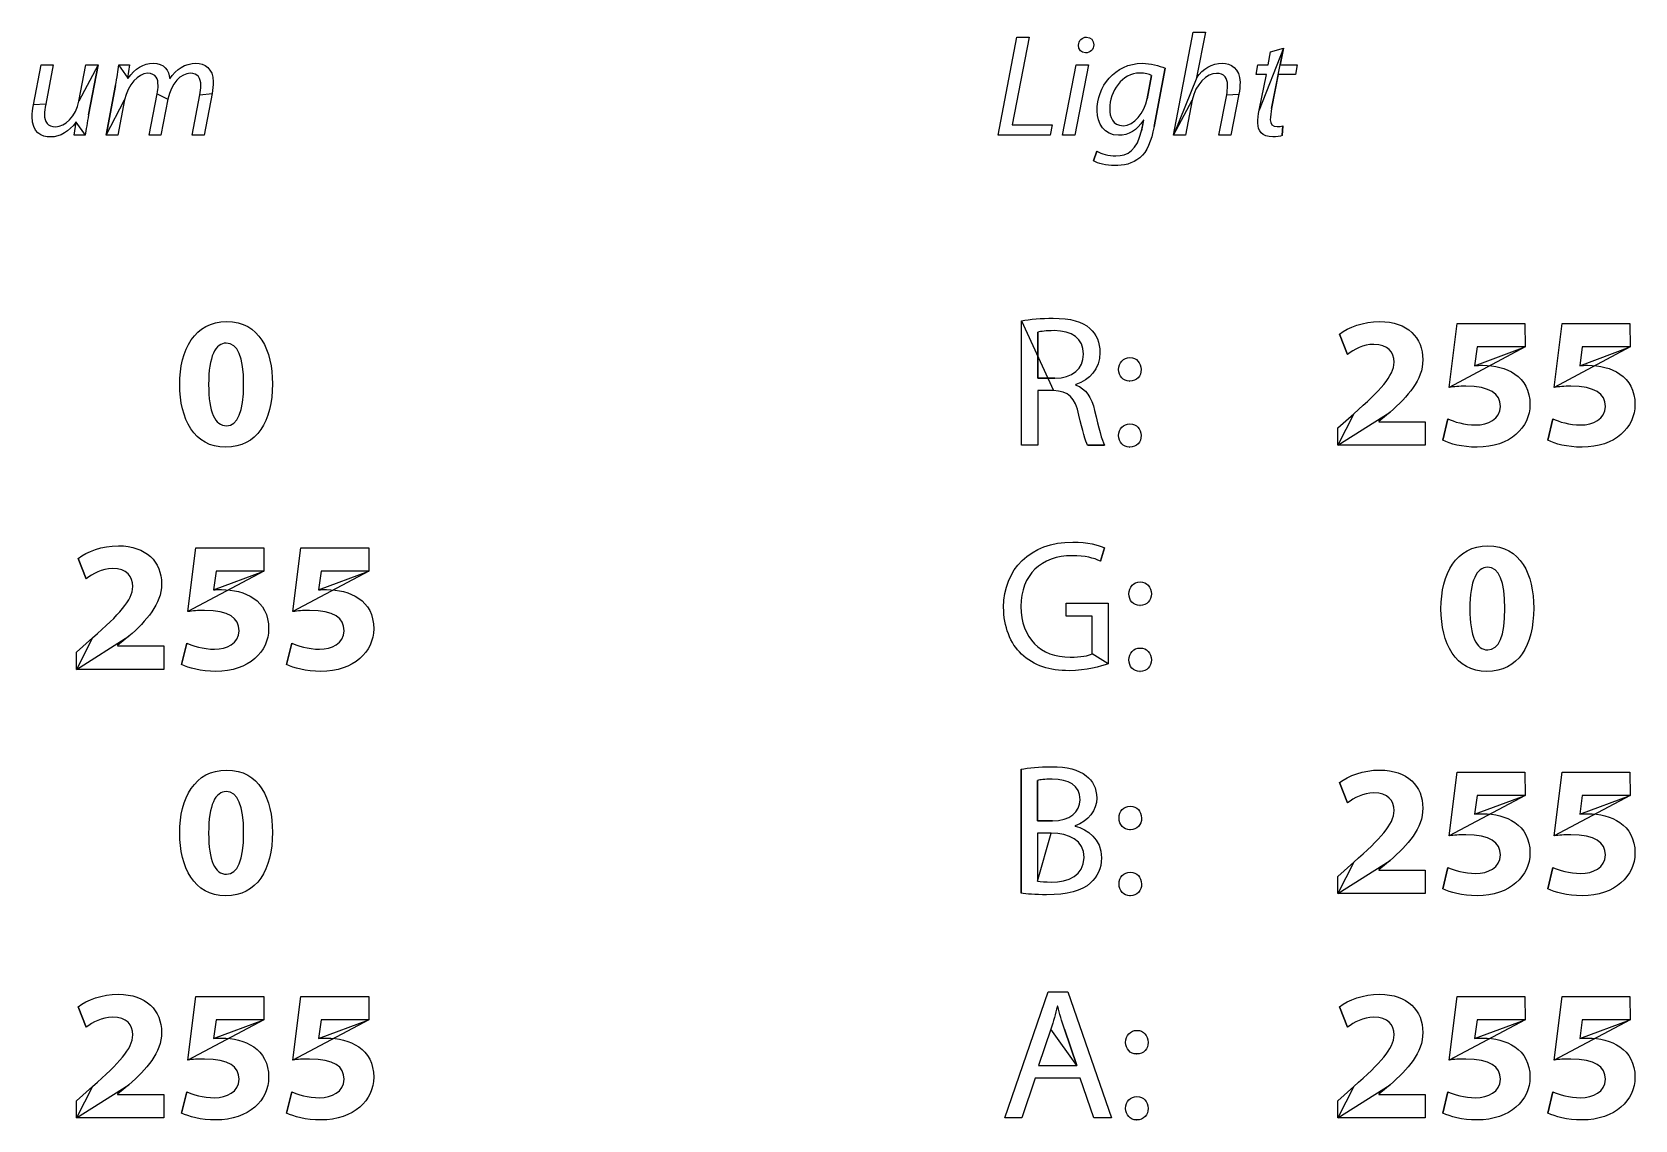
# Model space of a CAD drawing. Extents: x 1 to 901, y -2 to 434.
# Drawn here: x 584.4 to 708.2, y 132.5 to 216.6 of the extents above; entities that cross this region are included whole.
import ezdxf

# ---------------------------------------------------------------- set-up
doc = ezdxf.new("R2010")
doc.units = 0
doc.layers.add('Design_Template', color=7, linetype='CONTINUOUS')

msp = doc.modelspace()

# ---------------------------------------------------------------- linework, layer by layer
at = {"layer": 'Design_Template', "color": 7}
for points in [[(660.467067, 216.169501), (661.410683, 216.169501), (660.104076, 209.403666), (663.198842, 209.403666), (663.04049, 208.594237), (659.015102, 208.594237), (660.467067, 216.169501), (660.467067, 216.169501), (660.467067, 216.169501)], [(672.561909, 208.596643), (674.099141, 216.573815), (675.042757, 216.573815), (674.359001, 213.068961), (674.383363, 213.068961)], [(665.777137, 214.968593), (665.764144, 214.968593), (665.764144, 214.967791), (665.764144, 214.967791)], [(679.201323, 210.550826), (679.747028, 213.304811), (678.95202, 213.304811), (679.099815, 214.034019), (679.885079, 214.034019), (680.078349, 215.035177), (681.066628, 215.33761), (681.066628, 215.33761), (681.066628, 215.33761)], [(681.066628, 215.33761), (680.815701, 214.034019), (682.135301, 214.034019), (681.987505, 213.304811), (680.667906, 213.304811), (680.155495, 210.663937)], [(584.48411, 210.952733), (585.076915, 214.031613), (586.018906, 214.031613), (585.438282, 210.999261)], [(588.009268, 211.245539), (588.543605, 214.033217), (589.488032, 214.033217), (589.488032, 214.034019), (589.488032, 214.034019)], [(589.488032, 214.034019), (588.749056, 210.179403)], [(591.089417, 214.036426), (591.918532, 214.036426), (591.769112, 213.015213), (591.802407, 213.015213)], [(664.00197, 208.596643), (665.060086, 214.034019), (666.003702, 214.034019), (664.945586, 208.596643), (664.00197, 208.596643), (664.00197, 208.596643), (664.00197, 208.596643)], [(670.530944, 211.418816), (670.880942, 213.226194), (670.880942, 213.226194)], [(671.917945, 213.778114), (671.077461, 209.282532)], [(590.099514, 208.596643), (590.83849, 212.452062)], [(594.877683, 211.388332), (594.343347, 208.601456), (593.43465, 208.601456), (594.050193, 211.793448)], [(598.288341, 211.815108), (597.674423, 208.601456), (596.752733, 208.601456), (597.344726, 211.735689)], [(677.627548, 211.776602), (677.012005, 208.596643), (676.066766, 208.596643), (676.682309, 211.730876)], [(591.534427, 211.331375), (591.022016, 208.601456), (590.100326, 208.601456), (590.100326, 208.596643), (590.099514, 208.596643), (590.099514, 208.596643), (590.099514, 208.596643)], [(674.019559, 211.316133), (673.507149, 208.595039), (672.561909, 208.596643), (672.561909, 208.596643), (672.561909, 208.596643), (672.561909, 208.596643)], [(588.498129, 208.594237), (587.643029, 208.594237), (587.794072, 209.614647), (587.770522, 209.614647)], [(670.098115, 208.945604), (670.280829, 209.754232), (670.247534, 209.754232)], [(681.02034, 209.317027), (680.974053, 208.574181)], [(666.392679, 206.632834), (666.660659, 207.360438), (666.660659, 207.360438), (666.660659, 207.360438)], [(663.292229, 188.871916), (662.092814, 188.871916), (662.092814, 184.653898), (660.821126, 184.653898), (660.821126, 194.261961), (660.820314, 194.261961), (660.820314, 194.261961), (660.820314, 194.261961)], [(662.092814, 193.383542), (662.092814, 189.828951), (662.092814, 189.828951)], [(686.016954, 191.661198), (685.38923, 193.235935)], [(693.867151, 189.119798), (694.49325, 194.044563), (699.726986, 194.044563), (699.729422, 192.239591), (699.729422, 192.239591), (699.729422, 192.239591), (699.729422, 192.239591)], [(701.979644, 189.119798), (702.607367, 194.044563), (707.841103, 194.044563), (707.842727, 192.239591), (707.842727, 192.239591), (707.842727, 192.239591), (707.842727, 192.239591)], [(699.729422, 192.239591), (696.0451, 192.239591), (695.84046, 190.794812)], [(707.842727, 192.239591), (704.158405, 192.239591), (703.953765, 190.794812)], [(662.092814, 189.828951), (663.395361, 189.828951)], [(669.195915, 189.596311), (669.18211, 189.596311), (669.18211, 189.596311)], [(598.026857, 189.337999), (598.026857, 189.337999), (598.026857, 189.337999)], [(602.953634, 189.394956), (602.953634, 189.394956)], [(665.033288, 189.336395), (665.033288, 189.292273)], [(689.306614, 187.212946), (688.429588, 186.490958), (688.429588, 186.463683), (692.012403, 186.463683), (692.012403, 184.657909), (685.269857, 184.656304), (685.269857, 184.656304), (685.269857, 184.656304), (685.269857, 184.656304)], [(685.269857, 184.656304), (685.269857, 185.984763), (686.499318, 187.082988)], [(693.383975, 185.030936), (693.778636, 186.678675)], [(701.49728, 185.030936), (701.891941, 186.678675)], [(667.241283, 184.656304), (665.926556, 184.656304)], [(669.195915, 184.498269), (669.18211, 184.498269), (669.18211, 184.498269)], [(588.569591, 174.334275), (587.941867, 175.909012)], [(596.419788, 171.792073), (597.045887, 176.717639), (602.279623, 176.717639), (602.282059, 174.912668), (602.282059, 174.912668), (602.282059, 174.912668)], [(604.532281, 171.792073), (605.160004, 176.717639), (610.39374, 176.717639), (610.395364, 174.912668), (610.395364, 174.912668), (610.395364, 174.912668)], [(667.238847, 176.720848), (666.9327, 175.694822)], [(602.282059, 174.912668), (598.597736, 174.912668), (598.393097, 173.467888)], [(610.395364, 174.912668), (606.711041, 174.912668), (606.506402, 173.467888)], [(666.288735, 168.528684), (666.288735, 171.431881), (664.28538, 171.431881), (664.28538, 172.444269), (667.530377, 172.444269), (667.532813, 167.763376), (667.532813, 167.763376), (667.532813, 167.763376)], [(669.986051, 172.269387), (669.972245, 172.269387), (669.972245, 172.269387)], [(695.47422, 172.009471), (695.47422, 172.009471), (695.47422, 172.009471)], [(700.400997, 172.066428), (700.400997, 172.066428)], [(591.859251, 169.885221), (590.982225, 169.164034), (590.982225, 169.135957), (594.56504, 169.135957), (594.56504, 167.329381), (587.822494, 167.329381), (587.822494, 167.329381), (587.822494, 167.329381), (587.822494, 167.329381)], [(587.822494, 167.329381), (587.822494, 168.65784), (589.051955, 169.755263)], [(595.936611, 167.703211), (596.331273, 169.350949)], [(604.049916, 167.703211), (604.444578, 169.350949)], [(669.986051, 167.170544), (669.972245, 167.170544), (669.972245, 167.170544)], [(660.791892, 150.030535), (660.791892, 159.608114), (660.791892, 159.608114), (660.791892, 159.608114), (660.791892, 159.608114)], [(662.064392, 158.754564), (662.064392, 155.620331), (662.064392, 155.620331), (662.064392, 155.620331)], [(686.016954, 157.006549), (685.38923, 158.581286)], [(693.867151, 154.465149), (694.49325, 159.391518), (699.726986, 159.391518), (699.729422, 157.586546), (699.729422, 157.586546), (699.729422, 157.586546), (699.729422, 157.586546)], [(701.979644, 154.465149), (702.607367, 159.391518), (707.841103, 159.391518), (707.842727, 157.586546), (707.842727, 157.586546), (707.842727, 157.586546), (707.842727, 157.586546)], [(699.729422, 157.586546), (696.0451, 157.586546), (695.84046, 156.140163)], [(707.842727, 157.586546), (704.158405, 157.586546), (703.953765, 156.140163)], [(662.064392, 155.620331), (663.219143, 155.620331)], [(664.972384, 155.244897), (664.972384, 155.216017)], [(669.226773, 154.943266), (669.210532, 154.943266), (669.210532, 154.943266), (669.210532, 154.943266)], [(598.026857, 154.682548), (598.026857, 154.682548), (598.026857, 154.682548)], [(602.953634, 154.739505), (602.953634, 154.739505)], [(663.115199, 154.667306), (662.061956, 154.667306), (662.064392, 150.955483), (662.064392, 150.955483), (662.064392, 150.955483), (662.064392, 150.955483)], [(689.306614, 152.558297), (688.429588, 151.837111), (688.429588, 151.808231), (692.012403, 151.808231), (692.012403, 150.002458), (685.269857, 150.002458), (685.269857, 150.002458), (685.269857, 150.002458), (685.269857, 150.002458)], [(685.269857, 150.002458), (685.269857, 151.330114), (686.499318, 152.428339)], [(693.383975, 150.376287), (693.778636, 152.024026)], [(701.49728, 150.376287), (701.891941, 152.024026)], [(669.226773, 149.842818), (669.210532, 149.842818), (669.210532, 149.842818), (669.210532, 149.842818)], [(588.569591, 139.678021), (587.941867, 141.253561)], [(596.419788, 137.136621), (597.045887, 142.06299), (602.279623, 142.06299), (602.282059, 140.258019), (602.282059, 140.258019), (602.282059, 140.258019), (602.282059, 140.258019)], [(604.532281, 137.136621), (605.160004, 142.06299), (610.39374, 142.06299), (610.395364, 140.258019), (610.395364, 140.258019), (610.395364, 140.258019), (610.395364, 140.258019)], [(661.873558, 135.735964), (660.85036, 132.674732), (659.534009, 132.674732), (662.882138, 142.411149), (664.417746, 142.411149), (667.78374, 132.674732), (666.422725, 132.674732), (665.369482, 135.735964), (661.873558, 135.735964), (661.873558, 135.735964)], [(663.628422, 141.296078), (663.6, 141.296078)], [(686.016954, 139.678021), (685.38923, 141.253561)], [(693.867151, 137.136621), (694.49325, 142.06299), (699.726986, 142.06299), (699.729422, 140.258019), (699.729422, 140.258019), (699.729422, 140.258019), (699.729422, 140.258019)], [(701.979644, 137.136621), (702.607367, 142.06299), (707.841103, 142.06299), (707.842727, 140.258019), (707.842727, 140.258019), (707.842727, 140.258019), (707.842727, 140.258019)], [(602.282059, 140.258019), (598.597736, 140.258019), (598.393097, 138.812437)], [(610.395364, 140.258019), (606.711041, 140.258019), (606.506402, 138.812437)], [(699.729422, 140.258019), (696.0451, 140.258019), (695.84046, 138.812437)], [(707.842727, 140.258019), (704.158405, 140.258019), (703.953765, 138.812437)], [(663.103831, 139.53603), (662.139102, 136.717868), (665.106374, 136.717868), (665.106374, 136.717868), (665.106374, 136.717868)], [(665.106374, 136.717868), (664.140833, 139.519184)], [(669.736748, 137.614738), (669.722943, 137.614738), (669.722943, 137.614738)], [(591.859251, 135.228967), (590.982225, 134.508583), (590.982225, 134.478901), (594.56504, 134.478901), (594.56504, 132.67393), (587.822494, 132.67393), (587.822494, 132.67393), (587.822494, 132.67393)], [(587.822494, 132.67393), (587.822494, 134.002389), (589.051955, 135.099811)], [(689.306614, 135.228967), (688.429588, 134.508583), (688.429588, 134.478901), (692.012403, 134.478901), (692.012403, 132.67393), (685.269857, 132.67393), (685.269857, 132.67393), (685.269857, 132.67393)], [(685.269857, 132.67393), (685.269857, 134.002389), (686.499318, 135.099811)], [(595.936611, 133.048562), (596.331273, 134.695498)], [(604.049916, 133.048562), (604.444578, 134.695498)], [(693.383975, 133.048562), (693.778636, 134.695498)], [(701.49728, 133.048562), (701.891941, 134.695498)], [(669.736748, 132.515895), (669.722943, 132.515895), (669.722943, 132.515895)]]:
    msp.add_lwpolyline(points, close=True, dxfattribs=at)
for points in [[(665.229807, 215.552602), (665.2428, 215.911992), (665.515653, 216.181534), (665.855906, 216.181534)], [(665.764144, 214.967791), (665.445003, 214.967791), (665.229807, 215.214872), (665.229807, 215.552602)], [(666.412981, 215.596723), (666.401612, 215.226905), (666.140128, 214.968593), (665.777137, 214.968593)], [(665.855906, 216.181534), (666.19616, 216.181534), (666.412981, 215.932849), (666.412981, 215.596723)], [(590.83849, 212.452062), (590.951367, 213.058533), (591.030137, 213.586386), (591.089417, 214.036426)], [(593.2966, 213.386636), (592.603099, 213.386636), (591.752059, 212.488964), (591.534427, 211.331375)], [(591.802407, 213.015213), (592.314818, 213.767686), (593.00913, 214.162373), (593.737549, 214.162373)], [(594.118406, 212.456073), (594.118406, 212.914937), (593.993348, 213.386636), (593.2966, 213.386636)], [(593.737549, 214.162373), (594.578033, 214.162373), (594.975943, 213.634519), (595.02223, 212.947828)], [(596.595193, 213.389043), (595.913062, 213.389043), (595.105873, 212.60368), (594.877683, 211.388332)], [(595.02223, 212.947828), (595.512715, 213.733191), (596.218397, 214.15034), (597.047511, 214.162373)], [(597.424308, 212.444842), (597.424308, 213.01762), (597.206675, 213.389043), (596.595193, 213.389043)], [(597.047511, 214.162373), (597.683355, 214.162373), (598.37848, 213.758059), (598.37848, 212.735242)], [(666.661471, 210.487451), (666.650102, 212.330126), (668.028983, 214.161571), (670.155771, 214.161571)], [(669.972245, 213.406691), (668.597426, 213.406691), (667.652186, 211.989989), (667.640817, 210.64308)], [(670.880942, 213.226194), (670.711221, 213.305613), (670.368531, 213.406691), (669.972245, 213.406691)], [(670.155771, 214.161571), (670.791615, 214.161571), (671.48674, 213.981073), (671.917945, 213.778114)], [(675.897045, 213.381823), (675.169438, 213.381823), (674.249373, 212.539503), (674.019559, 211.316133)], [(674.383363, 213.068961), (674.847862, 213.731586), (675.518625, 214.15756), (676.350175, 214.15756)], [(676.750522, 212.483348), (676.750522, 212.989543), (676.512588, 213.381823), (675.897045, 213.381823)], [(676.350175, 214.15756), (676.976275, 214.15756), (677.716063, 213.774103), (677.716063, 212.697538)], [(594.050193, 211.793448), (594.094856, 212.028496), (594.118406, 212.242685), (594.118406, 212.456073)], [(597.344726, 211.735689), (597.389389, 211.938648), (597.424308, 212.220224), (597.424308, 212.444842)], [(598.37848, 212.735242), (598.37848, 212.478535), (598.345185, 212.117541), (598.288341, 211.815108)], [(676.682309, 211.730876), (676.717227, 211.933835), (676.750522, 212.181718), (676.750522, 212.483348)], [(677.716063, 212.697538), (677.716063, 212.406336), (677.681144, 212.056573), (677.627548, 211.776602)], [(584.382602, 210.042225), (584.382602, 210.299734), (584.415897, 210.593343), (584.48411, 210.952733)], [(585.438282, 210.999261), (585.370069, 210.695223), (585.336774, 210.436912), (585.336774, 210.201062)], [(586.223545, 209.256862), (586.907301, 209.256862), (587.782703, 210.042225), (588.009268, 211.245539)], [(667.640817, 210.64308), (667.640817, 210.04784), (667.856826, 209.339489), (668.698933, 209.339489)], [(668.698933, 209.339489), (669.506122, 209.339489), (670.337673, 210.351878), (670.530944, 211.418816)], [(679.086822, 209.529613), (679.086822, 209.844881), (679.120117, 210.157743), (679.201323, 210.550826)], [(680.155495, 210.663937), (680.098651, 210.3599), (680.052363, 210.079126), (680.052363, 209.799155)], [(585.825635, 208.46829), (585.121578, 208.46829), (584.382602, 208.80602), (584.382602, 210.042225)], [(585.336774, 210.201062), (585.336774, 209.640318), (585.576332, 209.256862), (586.223545, 209.256862)], [(587.770522, 209.614647), (587.280037, 208.9079), (586.554054, 208.46829), (585.825635, 208.46829)], [(588.749056, 210.179403), (588.634556, 209.57213), (588.555786, 209.045078), (588.498129, 208.594237)], [(668.33513, 208.59905), (667.233163, 208.59905), (666.661471, 209.519184), (666.661471, 210.487451)], [(670.247534, 209.754232), (669.768418, 208.980099), (669.09928, 208.59905), (668.33513, 208.59905)], [(680.246446, 208.473905), (679.405962, 208.473905), (679.086822, 208.980099), (679.086822, 209.529613)], [(680.052363, 209.799155), (680.052363, 209.473458), (680.210715, 209.271301), (680.576143, 209.271301)], [(680.576143, 209.271301), (680.736119, 209.271301), (680.896907, 209.282532), (681.02034, 209.317027)], [(668.118309, 207.001048), (669.039999, 207.001048), (669.765982, 207.474352), (670.098115, 208.945604)], [(671.077461, 209.282532), (670.849272, 208.136175), (670.543125, 207.339581), (669.962501, 206.857453)], [(680.974053, 208.574181), (680.804332, 208.519631), (680.518486, 208.473905), (680.246446, 208.473905)], [(666.660659, 207.360438), (666.990356, 207.158282), (667.537686, 207.001048), (668.118309, 207.001048)], [(669.962501, 206.857453), (669.416796, 206.384952), (668.676196, 206.25018), (668.040352, 206.25018)], [(668.040352, 206.25018), (667.369589, 206.25018), (666.742677, 206.405809), (666.392679, 206.632834)], [(660.820314, 194.261961), (661.464279, 194.391919), (662.385968, 194.464118), (663.262995, 194.464118)], [(663.262995, 194.464118), (664.624009, 194.464118), (665.499412, 194.218642), (666.114954, 193.670733)], [(595.789628, 189.337197), (595.789628, 192.052676), (596.958184, 194.202598), (599.417106, 194.202598)], [(599.417106, 194.202598), (601.960482, 194.205004), (602.953634, 191.966038), (602.953634, 189.394956)], [(663.350697, 193.500664), (662.736779, 193.500664), (662.297454, 193.442905), (662.092814, 193.383542)], [(665.61716, 191.678847), (665.61716, 192.934305), (664.695471, 193.483818), (663.350697, 193.500664)], [(666.114954, 193.670733), (666.611124, 193.236738), (666.890473, 192.572508), (666.890473, 191.820838)], [(685.38923, 193.235935), (686.104656, 193.770207), (687.216368, 194.204202), (688.502674, 194.204202)], [(688.502674, 194.204202), (690.651388, 194.204202), (691.836186, 192.96158), (691.836186, 191.256884)], [(599.386248, 192.543628), (598.56769, 192.543628), (598.013052, 191.517603), (598.026857, 189.337999)], [(600.731022, 189.366077), (600.731022, 191.447008), (600.277079, 192.543628), (599.386248, 192.543628)], [(688.050355, 192.441748), (687.230174, 192.441748), (686.513123, 192.037434), (686.016954, 191.661198)], [(689.614386, 191.069167), (689.614386, 191.835277), (689.146638, 192.441748), (688.050355, 192.441748)], [(663.395361, 189.828951), (664.754751, 189.828951), (665.61716, 190.56538), (665.61716, 191.678847)], [(666.890473, 191.820838), (666.890473, 190.534896), (666.070291, 189.682949), (665.033288, 189.336395)], [(668.333506, 190.492379), (668.333506, 191.02665), (668.699745, 191.415722), (669.210532, 191.415722)], [(669.210532, 191.415722), (669.722943, 191.415722), (670.059136, 191.02665), (670.072941, 190.492379)], [(686.499318, 187.082988), (688.575759, 188.916839), (689.584339, 189.973349), (689.614386, 191.069167)], [(691.836186, 191.256884), (691.836186, 189.682147), (690.67981, 188.425887), (689.306614, 187.212946)], [(695.84046, 190.794812), (696.0451, 190.824493), (696.219693, 190.824493), (696.454379, 190.824493)], [(696.454379, 190.824493), (697.359827, 190.824493), (698.281517, 190.621534), (698.953903, 190.14422)], [(703.953765, 190.794812), (704.158405, 190.824493), (704.332998, 190.824493), (704.567684, 190.824493)], [(704.567684, 190.824493), (705.473132, 190.824493), (706.394822, 190.621534), (707.067208, 190.14422)], [(669.18211, 189.596311), (668.68594, 189.596311), (668.333506, 189.985382), (668.333506, 190.492379)], [(670.072941, 190.492379), (670.072941, 189.985382), (669.736748, 189.596311), (669.195915, 189.596311)], [(698.953903, 190.14422), (699.670954, 189.667707), (700.110279, 188.88796), (700.110279, 187.788933)], [(707.067208, 190.14422), (707.784259, 189.667707), (708.223584, 188.88796), (708.223584, 187.788933)], [(599.342397, 184.498269), (596.887535, 184.498269), (595.805869, 186.679477), (595.789628, 189.337197)], [(598.026857, 189.337999), (598.01224, 187.184869), (598.537644, 186.158843), (599.400053, 186.158843)], [(602.953634, 189.394956), (602.953634, 186.49176), (601.77046, 184.498269), (599.342397, 184.498269)], [(599.400053, 186.158843), (600.262462, 186.158843), (600.731022, 187.227386), (600.731022, 189.366077)], [(665.267162, 186.981108), (664.977256, 188.324006), (664.448604, 188.830201), (663.292229, 188.871916)], [(665.033288, 189.292273), (665.795002, 189.032357), (666.246508, 188.339248), (666.47957, 187.327662)], [(695.153456, 189.205635), (694.62724, 189.205635), (694.260189, 189.176755), (693.867151, 189.119798)], [(697.829198, 187.646139), (697.829198, 188.613604), (697.05368, 189.205635), (695.153456, 189.205635)], [(703.265949, 189.205635), (702.741358, 189.205635), (702.374306, 189.176755), (701.979644, 189.119798)], [(705.941691, 187.646139), (705.941691, 188.613604), (705.167797, 189.205635), (703.265949, 189.205635)], [(666.47957, 187.327662), (666.801146, 185.971126), (667.036644, 185.031739), (667.241283, 184.656304)], [(695.927351, 186.216602), (696.84904, 186.216602), (697.829198, 186.648993), (697.829198, 187.646139)], [(700.110279, 187.788933), (700.110279, 186.040918), (698.589288, 184.496665), (696.031295, 184.496665)], [(704.039844, 186.216602), (704.963157, 186.216602), (705.941691, 186.648993), (705.941691, 187.646139)], [(708.223584, 187.788933), (708.223584, 186.040918), (706.702593, 184.496665), (704.1446, 184.496665)], [(665.926556, 184.656304), (665.764956, 184.944298), (665.545699, 185.768969), (665.267162, 186.981108)], [(668.333506, 185.393535), (668.333506, 185.928609), (668.699745, 186.304043), (669.210532, 186.304043)], [(669.210532, 186.304043), (669.722943, 186.304043), (670.059136, 185.928609), (670.072941, 185.393535)], [(693.778636, 186.678675), (694.20172, 186.475716), (695.064942, 186.216602), (695.927351, 186.216602)], [(701.891941, 186.678675), (702.314213, 186.475716), (703.178247, 186.216602), (704.039844, 186.216602)], [(669.18211, 184.498269), (668.68594, 184.498269), (668.333506, 184.888143), (668.333506, 185.393535)], [(670.072941, 185.393535), (670.072941, 184.888143), (669.736748, 184.498269), (669.195915, 184.498269)], [(696.031295, 184.496665), (694.876543, 184.496665), (693.912626, 184.755778), (693.383975, 185.030936)], [(704.1446, 184.496665), (702.988224, 184.496665), (702.025931, 184.755778), (701.49728, 185.030936)], [(659.447118, 172.142638), (659.463359, 175.04423), (661.48052, 177.169283), (664.782361, 177.169283)], [(664.782361, 177.169283), (665.92412, 177.169283), (666.815763, 176.923005), (667.238847, 176.720848)], [(587.941867, 175.909012), (588.657293, 176.443283), (589.769005, 176.876477), (591.05531, 176.876477)], [(591.05531, 176.876477), (593.204025, 176.876477), (594.388822, 175.634656), (594.388822, 173.929961)], [(664.751503, 176.112773), (662.353486, 176.112773), (660.789456, 174.639114), (660.789456, 172.197991)], [(666.9327, 175.694822), (666.406484, 175.92666), (665.747902, 176.112773), (664.751503, 176.112773)], [(693.236991, 172.009471), (693.236991, 174.724951), (694.405548, 176.875674), (696.864469, 176.875674)], [(696.864469, 176.875674), (699.407846, 176.877279), (700.400997, 174.63751), (700.400997, 172.066428)], [(590.602992, 175.114824), (589.78281, 175.114824), (589.06576, 174.710511), (588.569591, 174.334275)], [(592.167022, 173.742244), (592.167022, 174.507552), (591.699275, 175.114824), (590.602992, 175.114824)], [(696.833611, 175.216705), (696.015053, 175.216705), (695.460415, 174.189877), (695.47422, 172.009471)], [(698.178385, 172.039153), (698.178385, 174.11848), (697.724442, 175.216705), (696.833611, 175.216705)], [(589.051955, 169.755263), (591.128396, 171.589916), (592.136976, 172.645624), (592.167022, 173.742244)], [(594.388822, 173.929961), (594.388822, 172.355224), (593.232447, 171.098964), (591.859251, 169.885221)], [(598.393097, 173.467888), (598.597736, 173.496768), (598.77233, 173.496768), (599.007015, 173.496768)], [(599.007015, 173.496768), (599.912464, 173.496768), (600.834153, 173.294611), (601.50654, 172.817296)], [(606.506402, 173.467888), (606.711041, 173.496768), (606.885635, 173.496768), (607.12032, 173.496768)], [(607.12032, 173.496768), (608.025769, 173.496768), (608.947458, 173.294611), (609.619845, 172.817296)], [(669.123641, 173.164653), (669.123641, 173.698925), (669.488257, 174.087996), (670.000668, 174.087996)], [(670.000668, 174.087996), (670.513078, 174.087996), (670.849272, 173.698925), (670.863077, 173.164653)], [(601.50654, 172.817296), (602.22359, 172.340784), (602.662916, 171.561036), (602.662916, 170.461207)], [(609.619845, 172.817296), (610.336895, 172.340784), (610.776221, 171.561036), (610.776221, 170.461207)], [(660.820314, 168.515849), (659.97171, 169.324476), (659.447118, 170.624858), (659.447118, 172.142638)], [(660.789456, 172.197991), (660.789456, 169.72879), (662.295017, 168.270373), (664.591527, 168.270373)], [(669.972245, 172.269387), (669.476076, 172.269387), (669.123641, 172.658459), (669.123641, 173.164653)], [(670.863077, 173.164653), (670.863077, 172.658459), (670.526883, 172.269387), (669.986051, 172.269387)], [(597.706093, 171.878711), (597.179877, 171.878711), (596.812826, 171.84903), (596.419788, 171.792073)], [(600.381835, 170.319216), (600.381835, 171.286681), (599.606317, 171.878711), (597.706093, 171.878711)], [(605.818586, 171.878711), (605.293994, 171.878711), (604.926943, 171.84903), (604.532281, 171.792073)], [(608.494328, 170.319216), (608.494328, 171.286681), (607.720434, 171.878711), (605.818586, 171.878711)], [(696.78976, 167.169741), (694.334898, 167.169741), (693.253233, 169.352553), (693.236991, 172.009471)], [(695.47422, 172.009471), (695.459603, 169.857143), (695.985007, 168.83192), (696.847416, 168.83192)], [(700.400997, 172.066428), (700.400997, 169.164034), (699.217823, 167.169741), (696.78976, 167.169741)], [(696.847416, 168.83192), (697.709825, 168.83192), (698.178385, 169.900463), (698.178385, 172.039153)], [(598.479987, 168.888876), (599.401677, 168.888876), (600.381835, 169.32207), (600.381835, 170.319216)], [(602.662916, 170.461207), (602.662916, 168.713192), (601.141925, 167.168939), (598.583931, 167.168939)], [(606.59248, 168.888876), (607.515794, 168.888876), (608.494328, 169.32207), (608.494328, 170.319216)], [(610.776221, 170.461207), (610.776221, 168.713192), (609.25523, 167.168939), (606.697236, 167.168939)], [(596.331273, 169.350949), (596.754357, 169.148792), (597.617578, 168.888876), (598.479987, 168.888876)], [(604.444578, 169.350949), (604.86685, 169.148792), (605.730883, 168.888876), (606.59248, 168.888876)], [(664.504636, 167.229105), (663.013692, 167.229105), (661.784231, 167.603737), (660.820314, 168.515849)], [(664.591527, 168.270373), (665.42389, 168.270373), (665.995581, 168.386693), (666.288735, 168.528684)], [(669.123641, 168.065007), (669.123641, 168.600883), (669.488257, 168.975515), (670.000668, 168.975515)], [(670.000668, 168.975515), (670.513078, 168.975515), (670.849272, 168.600883), (670.863077, 168.065007)], [(598.583931, 167.168939), (597.42918, 167.168939), (596.465263, 167.428855), (595.936611, 167.703211)], [(606.697236, 167.168939), (605.540861, 167.168939), (604.578568, 167.428855), (604.049916, 167.703211)], [(667.532813, 167.763376), (666.963558, 167.56122), (665.835605, 167.229105), (664.504636, 167.229105)], [(669.972245, 167.170544), (669.476076, 167.170544), (669.123641, 167.560417), (669.123641, 168.065007)], [(670.863077, 168.065007), (670.863077, 167.560417), (670.526883, 167.170544), (669.986051, 167.170544)], [(660.791892, 159.608114), (661.348966, 159.724435), (662.225992, 159.810271), (663.116823, 159.810271)], [(663.116823, 159.810271), (664.386887, 159.810271), (665.205445, 159.592872), (665.820988, 159.10192)], [(595.789628, 154.681746), (595.789628, 157.398027), (596.958184, 159.547147), (599.417106, 159.547147)], [(599.417106, 159.547147), (601.960482, 159.549553), (602.953634, 157.310586), (602.953634, 154.739505)], [(663.190721, 158.841202), (662.605225, 158.841202), (662.269031, 158.795476), (662.064392, 158.754564)], [(665.354053, 157.252827), (665.354053, 158.393569), (664.477026, 158.841202), (663.190721, 158.841202)], [(665.820988, 159.10192), (666.333399, 158.725684), (666.639546, 158.148895), (666.639546, 157.382785)], [(685.38923, 158.581286), (686.104656, 159.115558), (687.216368, 159.549553), (688.502674, 159.549553)], [(688.502674, 159.549553), (690.651388, 159.549553), (691.836186, 158.306931), (691.836186, 156.602235)], [(599.386248, 157.888979), (598.56769, 157.889782), (598.013052, 156.862953), (598.026857, 154.682548)], [(600.731022, 154.711428), (600.731022, 156.791557), (600.277079, 157.888979), (599.386248, 157.888979)], [(666.639546, 157.382785), (666.639546, 156.442596), (666.011822, 155.620331), (664.972384, 155.244897)], [(688.050355, 157.787901), (687.230174, 157.787901), (686.513123, 157.383587), (686.016954, 157.006549)], [(689.614386, 156.415321), (689.614386, 157.180628), (689.146638, 157.787901), (688.050355, 157.787901)], [(663.219143, 155.620331), (664.563917, 155.620331), (665.354053, 156.31344), (665.354053, 157.252827)], [(668.363552, 155.83773), (668.363552, 156.372001), (668.728167, 156.761073), (669.240578, 156.761073)], [(669.240578, 156.761073), (669.751365, 156.761073), (670.087558, 156.372001), (670.102175, 155.83773)], [(686.499318, 152.428339), (688.575759, 154.262992), (689.584339, 155.317898), (689.614386, 156.415321)], [(691.836186, 156.602235), (691.836186, 155.027498), (690.67981, 153.771238), (689.306614, 152.558297)], [(695.84046, 156.140163), (696.0451, 156.169844), (696.219693, 156.169844), (696.454379, 156.169844)], [(696.454379, 156.169844), (697.359827, 156.169844), (698.281517, 155.967688), (698.953903, 155.489571)], [(703.953765, 156.140163), (704.158405, 156.169844), (704.332998, 156.169844), (704.567684, 156.169844)], [(704.567684, 156.169844), (705.473132, 156.169844), (706.394822, 155.967688), (707.067208, 155.489571)], [(664.972384, 155.216017), (665.906254, 154.984981), (667.005785, 154.219673), (667.005785, 152.774894)], [(669.210532, 154.943266), (668.714362, 154.943266), (668.363552, 155.331535), (668.363552, 155.83773)], [(670.102175, 155.83773), (670.102175, 155.331535), (669.767606, 154.943266), (669.226773, 154.943266)], [(698.953903, 155.489571), (699.670954, 155.013058), (700.110279, 154.233311), (700.110279, 153.134284)], [(707.067208, 155.489571), (707.784259, 155.013058), (708.223584, 154.233311), (708.223584, 153.134284)], [(599.342397, 149.842818), (596.887535, 149.842818), (595.805869, 152.02563), (595.789628, 154.681746)], [(598.026857, 154.682548), (598.01224, 152.53022), (598.537644, 151.504194), (599.400053, 151.504194)], [(602.953634, 154.739505), (602.953634, 151.837913), (601.77046, 149.842818), (599.342397, 149.842818)], [(599.400053, 151.504194), (600.262462, 151.504194), (600.731022, 152.573539), (600.731022, 154.711428)], [(665.659388, 152.788531), (665.659388, 154.117792), (664.503012, 154.667306), (663.115199, 154.667306)], [(695.153456, 154.550986), (694.62724, 154.550986), (694.260189, 154.522106), (693.867151, 154.465149)], [(697.829198, 152.992293), (697.829198, 153.958955), (697.05368, 154.550986), (695.153456, 154.550986)], [(703.265949, 154.550986), (702.741358, 154.550986), (702.374306, 154.522106), (701.979644, 154.465149)], [(705.941691, 152.992293), (705.941691, 153.958955), (705.167797, 154.550986), (703.265949, 154.550986)], [(663.129816, 150.898526), (664.446168, 150.898526), (665.659388, 151.37584), (665.659388, 152.788531)], [(667.005785, 152.774894), (667.005785, 151.937387), (666.669592, 151.301235), (666.171798, 150.82392)], [(695.927351, 151.561953), (696.84904, 151.561953), (697.829198, 151.994344), (697.829198, 152.992293)], [(700.110279, 153.134284), (700.110279, 151.387071), (698.589288, 149.842016), (696.031295, 149.842016)], [(704.039844, 151.561953), (704.963157, 151.561953), (705.941691, 151.994344), (705.941691, 152.992293)], [(708.223584, 153.134284), (708.223584, 151.387071), (706.702593, 149.842016), (704.1446, 149.842016)], [(668.363552, 150.738084), (668.363552, 151.273158), (668.728167, 151.648592), (669.240578, 151.648592)], [(669.240578, 151.648592), (669.751365, 151.648592), (670.087558, 151.273158), (670.102175, 150.738084)], [(693.778636, 152.024026), (694.20172, 151.821869), (695.064942, 151.561953), (695.927351, 151.561953)], [(701.891941, 152.024026), (702.314213, 151.821869), (703.178247, 151.561953), (704.039844, 151.561953)], [(662.766825, 149.913412), (661.889799, 149.913412), (661.217412, 149.970369), (660.791892, 150.030535)], [(662.064392, 150.955483), (662.313695, 150.911361), (662.67831, 150.898526), (663.129816, 150.898526)], [(666.171798, 150.82392), (665.484794, 150.203812), (664.373082, 149.913412), (662.766825, 149.913412)], [(669.210532, 149.842818), (668.714362, 149.842818), (668.363552, 150.232692), (668.363552, 150.738084)], [(670.102175, 150.738084), (670.102175, 150.232692), (669.767606, 149.842818), (669.226773, 149.842818)], [(696.031295, 149.842016), (694.876543, 149.842016), (693.912626, 150.101932), (693.383975, 150.376287)], [(704.1446, 149.842016), (702.988224, 149.842016), (702.025931, 150.101932), (701.49728, 150.376287)], [(587.941867, 141.253561), (588.657293, 141.787832), (589.769005, 142.220223), (591.05531, 142.220223)], [(591.05531, 142.220223), (593.204025, 142.220223), (594.388822, 140.978403), (594.388822, 139.273708)], [(663.6, 141.296078), (663.453829, 140.719289), (663.292229, 140.127258), (663.103831, 139.53603)], [(664.140833, 139.519184), (663.921576, 140.155336), (663.776217, 140.733729), (663.628422, 141.296078)], [(685.38923, 141.253561), (686.104656, 141.787832), (687.216368, 142.220223), (688.502674, 142.220223)], [(688.502674, 142.220223), (690.651388, 142.220223), (691.836186, 140.978403), (691.836186, 139.273708)], [(590.602992, 140.459373), (589.78281, 140.459373), (589.06576, 140.05506), (588.569591, 139.678021)], [(592.167022, 139.086793), (592.167022, 139.851298), (591.699275, 140.459373), (590.602992, 140.459373)], [(688.050355, 140.459373), (687.230174, 140.459373), (686.513123, 140.05506), (686.016954, 139.678021)], [(689.614386, 139.086793), (689.614386, 139.851298), (689.146638, 140.459373), (688.050355, 140.459373)], [(589.051955, 135.099811), (591.128396, 136.933662), (592.136976, 137.988568), (592.167022, 139.086793)], [(594.388822, 139.273708), (594.388822, 137.69897), (593.232447, 136.443512), (591.859251, 135.228967)], [(598.393097, 138.812437), (598.597736, 138.841317), (598.77233, 138.841317), (599.007015, 138.841317)], [(599.007015, 138.841317), (599.912464, 138.841317), (600.834153, 138.63916), (601.50654, 138.161845)], [(606.506402, 138.812437), (606.711041, 138.841317), (606.885635, 138.841317), (607.12032, 138.841317)], [(607.12032, 138.841317), (608.025769, 138.841317), (608.947458, 138.63916), (609.619845, 138.161845)], [(668.874339, 138.509202), (668.874339, 139.043473), (669.240578, 139.433347), (669.751365, 139.433347)], [(669.751365, 139.433347), (670.263776, 139.433347), (670.599969, 139.043473), (670.613774, 138.509202)], [(686.499318, 135.099811), (688.575759, 136.933662), (689.584339, 137.988568), (689.614386, 139.086793)], [(691.836186, 139.273708), (691.836186, 137.69897), (690.67981, 136.443512), (689.306614, 135.228967)], [(695.84046, 138.812437), (696.0451, 138.841317), (696.219693, 138.841317), (696.454379, 138.841317)], [(696.454379, 138.841317), (697.359827, 138.841317), (698.281517, 138.63916), (698.953903, 138.161845)], [(703.953765, 138.812437), (704.158405, 138.841317), (704.332998, 138.841317), (704.567684, 138.841317)], [(704.567684, 138.841317), (705.473132, 138.841317), (706.394822, 138.63916), (707.067208, 138.161845)], [(601.50654, 138.161845), (602.22359, 137.68453), (602.662916, 136.905585), (602.662916, 135.80736)], [(609.619845, 138.161845), (610.336895, 137.68453), (610.776221, 136.905585), (610.776221, 135.80736)], [(669.722943, 137.614738), (669.226773, 137.614738), (668.874339, 138.003008), (668.874339, 138.509202)], [(670.613774, 138.509202), (670.613774, 138.003008), (670.277581, 137.614738), (669.736748, 137.614738)], [(698.953903, 138.161845), (699.670954, 137.68453), (700.110279, 136.905585), (700.110279, 135.80736)], [(707.067208, 138.161845), (707.784259, 137.68453), (708.223584, 136.905585), (708.223584, 135.80736)], [(597.706093, 137.222458), (597.179877, 137.222458), (596.812826, 137.19438), (596.419788, 137.136621)], [(600.381835, 135.663765), (600.381835, 136.631229), (599.606317, 137.222458), (597.706093, 137.222458)], [(605.818586, 137.222458), (605.293994, 137.222458), (604.926943, 137.19438), (604.532281, 137.136621)], [(608.494328, 135.663765), (608.494328, 136.631229), (607.720434, 137.222458), (605.818586, 137.222458)], [(695.153456, 137.222458), (694.62724, 137.222458), (694.260189, 137.19438), (693.867151, 137.136621)], [(697.829198, 135.663765), (697.829198, 136.631229), (697.05368, 137.222458), (695.153456, 137.222458)], [(703.265949, 137.222458), (702.741358, 137.222458), (702.374306, 137.19438), (701.979644, 137.136621)], [(705.941691, 135.663765), (705.941691, 136.631229), (705.167797, 137.222458), (703.265949, 137.222458)], [(598.479987, 134.233425), (599.401677, 134.233425), (600.381835, 134.666618), (600.381835, 135.663765)], [(602.662916, 135.80736), (602.662916, 134.057741), (601.141925, 132.51429), (598.583931, 132.51429)], [(606.59248, 134.233425), (607.515794, 134.233425), (608.494328, 134.666618), (608.494328, 135.663765)], [(610.776221, 135.80736), (610.776221, 134.057741), (609.25523, 132.51429), (606.697236, 132.51429)], [(695.927351, 134.233425), (696.84904, 134.233425), (697.829198, 134.666618), (697.829198, 135.663765)], [(700.110279, 135.80736), (700.110279, 134.057741), (698.589288, 132.51429), (696.031295, 132.51429)], [(704.039844, 134.233425), (704.963157, 134.233425), (705.941691, 134.666618), (705.941691, 135.663765)], [(708.223584, 135.80736), (708.223584, 134.057741), (706.702593, 132.51429), (704.1446, 132.51429)], [(596.331273, 134.695498), (596.754357, 134.493341), (597.617578, 134.233425), (598.479987, 134.233425)], [(604.444578, 134.695498), (604.86685, 134.493341), (605.730883, 134.233425), (606.59248, 134.233425)], [(668.874339, 133.410358), (668.874339, 133.94463), (669.240578, 134.321668), (669.751365, 134.321668)], [(669.751365, 134.321668), (670.263776, 134.321668), (670.599969, 133.94463), (670.613774, 133.410358)], [(693.778636, 134.695498), (694.20172, 134.493341), (695.064942, 134.233425), (695.927351, 134.233425)], [(701.891941, 134.695498), (702.314213, 134.493341), (703.178247, 134.233425), (704.039844, 134.233425)], [(598.583931, 132.51429), (597.42918, 132.51429), (596.465263, 132.774206), (595.936611, 133.048562)], [(606.697236, 132.51429), (605.540861, 132.51429), (604.578568, 132.774206), (604.049916, 133.048562)], [(669.722943, 132.515895), (669.226773, 132.515895), (668.874339, 132.904164), (668.874339, 133.410358)], [(670.613774, 133.410358), (670.613774, 132.904164), (670.277581, 132.515895), (669.736748, 132.515895)], [(696.031295, 132.51429), (694.876543, 132.51429), (693.912626, 132.774206), (693.383975, 133.048562)], [(704.1446, 132.51429), (702.988224, 132.51429), (702.025931, 132.774206), (701.49728, 133.048562)]]:
    msp.add_open_spline(points, degree=3, dxfattribs=at)

doc.saveas('drawing.dxf')
